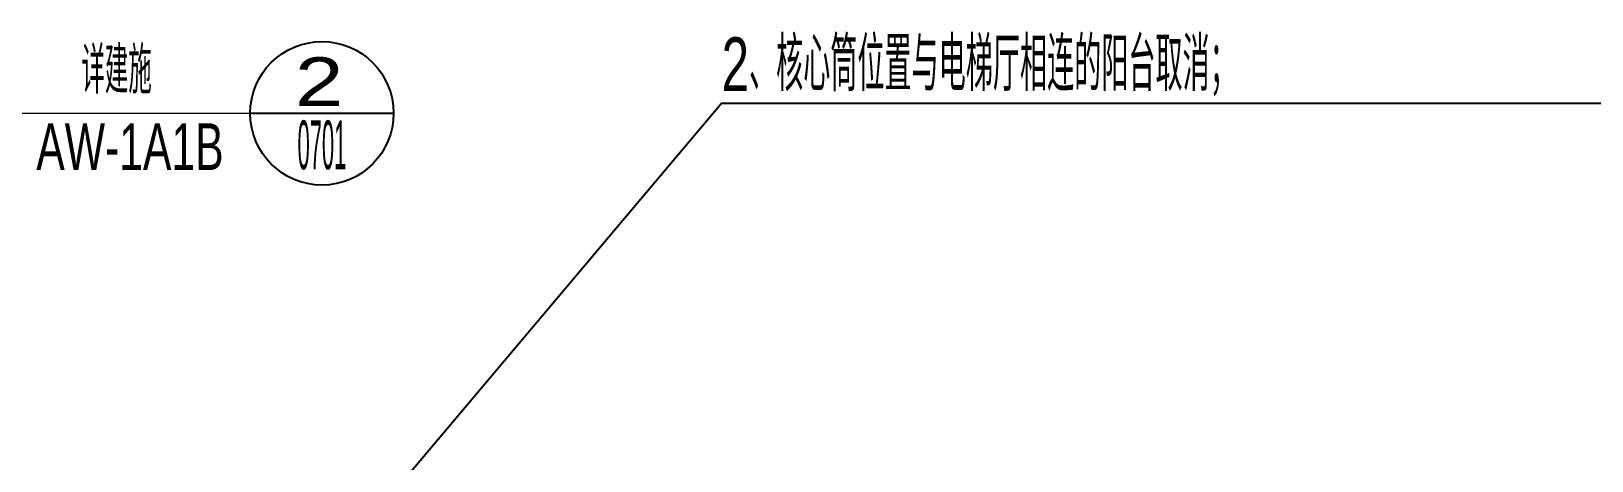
# Model space of a CAD drawing. Header units: millimetres. Extents: x 285006 to 3037698, y -2820855 to 192241.
# Drawn here: x 1227881 to 1240944, y 57159 to 60751 of the extents above; entities that cross this region are included whole.
import ezdxf
from ezdxf.enums import TextEntityAlignment as Align
from ezdxf.xclip import XClip

# ---------------------------------------------------------------- set-up
doc = ezdxf.new("R2010")
doc.units = ezdxf.units.MM
doc.header["$XCLIPFRAME"] = 2
doc.layers.add('20230731变更修改', color=41, linetype='Continuous')
doc.layers.add('索引-1A1B-6F1$0$PUB_SYMB_TEXT', color=7, linetype='Continuous')
for name, color, linetype, lineweight in [('索引-1A1B-6F1$0$A-ANNO-BREA', 13, 'Continuous', 18), ('索引-1A1B-6F1$0$A-ANNO-SYMB', 4, 'Continuous', 25), ('索引-1A1B-6F1$0$A-ANNO-TEXT', 7, 'Continuous', 25)]:
    doc.layers.add(name, color=color, linetype=linetype, lineweight=lineweight)
doc.styles.add('IDEN-1B-5F$0$HYGB2014', font='hygbsz.shx', dxfattribs={"width": 0.7, "bigfont": 'hygbhz.shx'})
doc.styles.add('索引-1A1B-6F1$0$COMP', font='COMPLEX.shx', dxfattribs={"bigfont": 'hztxt'})
doc.styles.add('索引-1A1B-6F1$0$HYGB2014', font='hygbsz.shx', dxfattribs={"width": 0.7, "bigfont": 'hygbhz.shx'})

# ---------------------------------------------------------------- blocks, each defined once
blk = doc.blocks.new('索引-1A1B-6F1$0$_index')
blk.add_line((-0.5, 0), (0.5, 0))
blk.add_circle((0, 0), 0.5)
at = {"layer": '索引-1A1B-6F1$0$PUB_SYMB_TEXT', "style": '索引-1A1B-6F1$0$COMP'}
for tag, width, p, p2 in [('1', 2.333333, (-0.17, 0.05), (0.17, 0.05)), ('-', 1.166667, (-0.17, -0.39), (0.17, -0.39))]:
    blk.add_attdef(tag, text='', height=0.34, dxfattribs=dict(at, width=width)).set_placement(p, p2, align=Align.FIT)
blk = doc.blocks.new('索引-1A1B-6F1')
at = {"layer": '索引-1A1B-6F1$0$A-ANNO-BREA'}
blk.add_line((98356848, 18775221), (98359182, 18775221), dxfattribs=at)
at = {"layer": '索引-1A1B-6F1$0$A-ANNO-SYMB', "lineweight": -3}
ref = blk.add_blockref('索引-1A1B-6F1$0$_index', (98359782, 18775221), dxfattribs=dict(at, xscale=1200, yscale=1200, zscale=1200))
ref.add_attrib('1', '2', dxfattribs={"layer": '索引-1A1B-6F1$0$A-ANNO-TEXT', "height": 408, "style": '索引-1A1B-6F1$0$HYGB2014', "width": 1.5}).set_placement((98359555, 18775281), (98359963, 18775281), align=Align.FIT)
ref.add_attrib('-', '0701', dxfattribs={"layer": '索引-1A1B-6F1$0$A-ANNO-TEXT', "height": 408, "style": '索引-1A1B-6F1$0$HYGB2014', "width": 0.323077}).set_placement((98359578, 18774753), (98359986, 18774753), align=Align.FIT)
at = {"layer": '索引-1A1B-6F1$0$A-ANNO-TEXT', "style": '索引-1A1B-6F1$0$HYGB2014', "width": 0.7}
for s, p in [('详建施', (98358358, 18775269)), ('AW-1A1B', (98358959, 18774630))]:
    blk.add_text(s, height=390, dxfattribs=at).set_placement(p, align=Align.BOTTOM_RIGHT)

msp = doc.modelspace()

# ---------------------------------------------------------------- linework, layer by layer
at = {"layer": '20230731变更修改'}
msp.add_lwpolyline([(1227895, 53319), (1233660.3, 60150.8), (1241494.9, 60150.8)], dxfattribs=at)

# ---------------------------------------------------------------- block references
ref = msp.add_blockref('索引-1A1B-6F1', (-97129467.6, -18715155.8))
XClip(ref).set_block_clipping_path([(98319735.0140507817, 18739922.1058121212), (98398410.0140506476, 18781972.1058121212)])

# ---------------------------------------------------------------- texts
at = {"layer": '20230731变更修改', "style": 'IDEN-1B-5F$0$HYGB2014', "width": 0.7}
msp.add_text('2、核心筒位置与电梯厅相连的阳台取消；', height=450, dxfattribs=at).set_placement((1233660.3, 60250.8))

doc.saveas('drawing.dxf')
